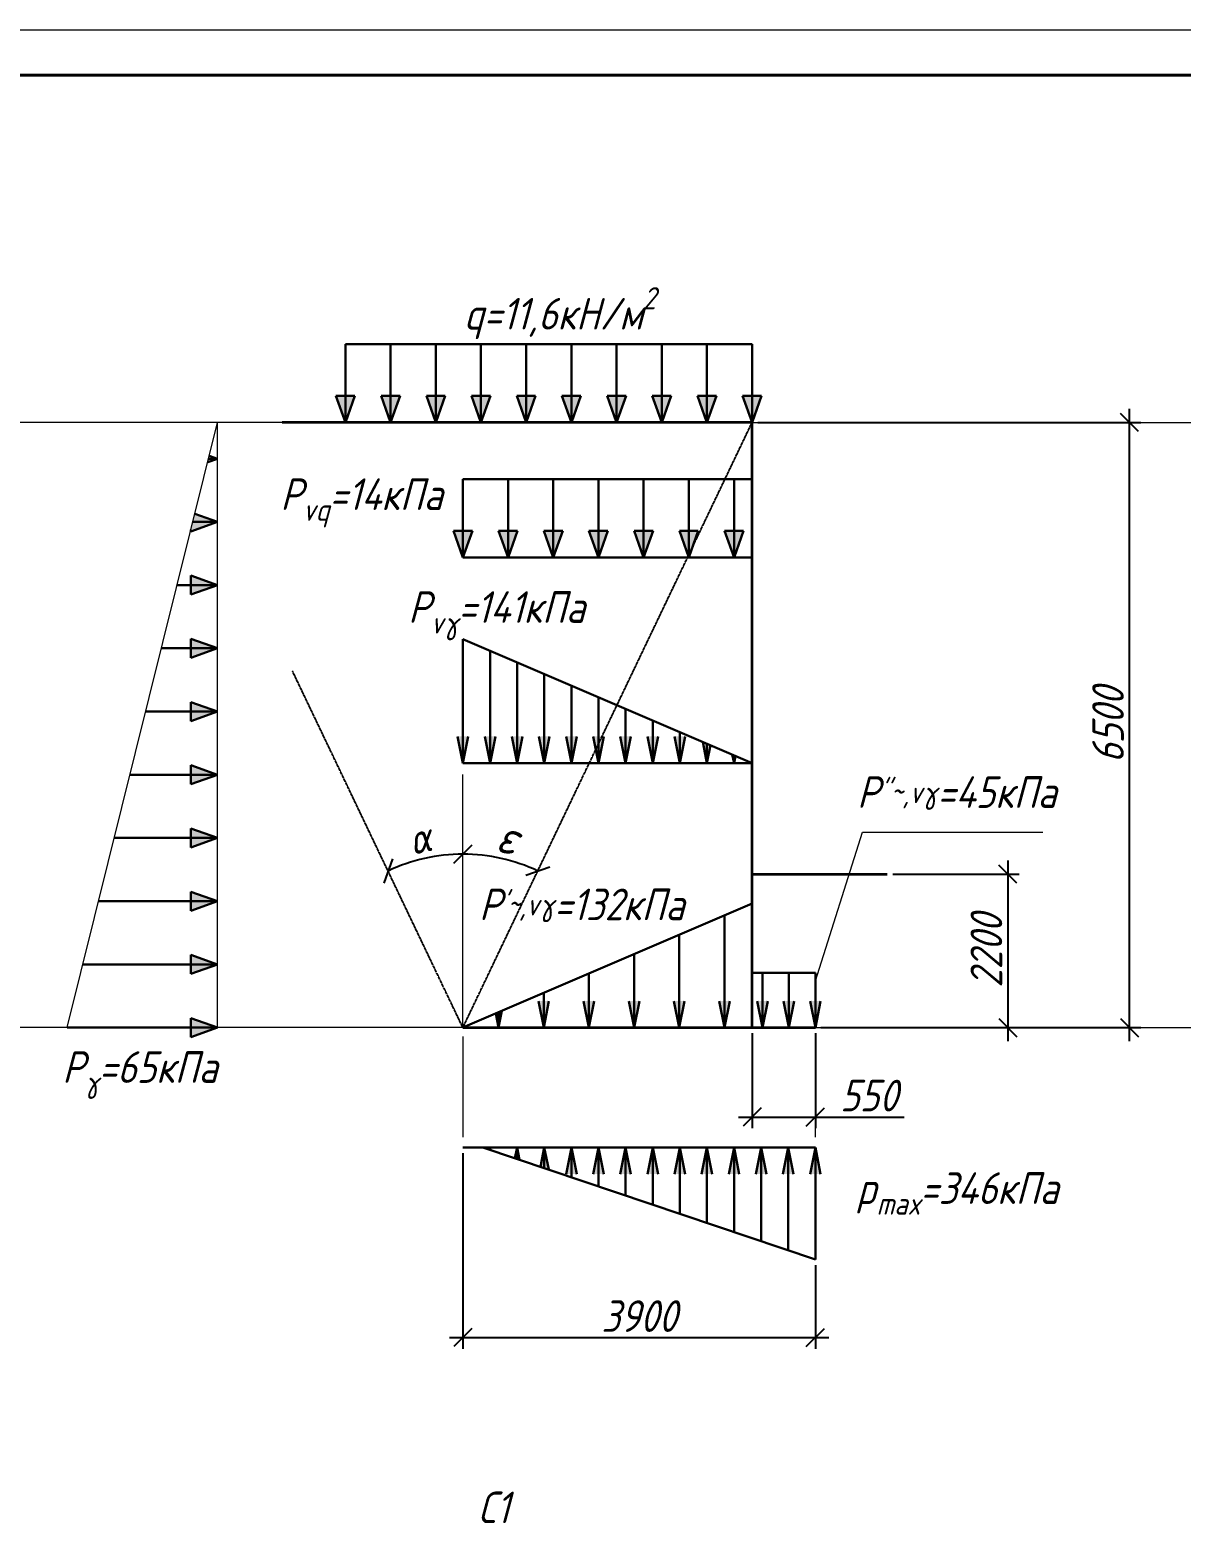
# Model space of a CAD drawing. Header units: millimetres. Extents: x -1004 to 900128, y -352756 to 107728.
# Drawn here: x 329873 to 342613, y -57173 to -40638 of the extents above; entities that cross this region are included whole.
import ezdxf

# ---------------------------------------------------------------- set-up
doc = ezdxf.new("R2010")
doc.units = ezdxf.units.MM
doc.linetypes.add('ACAD_ISO02W100', pattern=[15, 12, -3])
doc.linetypes.add('ACAD_ISO04W100', pattern=[30, 24, -3, 0, -3])
for name, color, linetype, lineweight in [('axles', 152, 'ACAD_ISO04W100', 20), ('basic', 95, 'Continuous', 30), ('frame', 173, 'Continuous', 40), ('hatch', 117, 'ACAD_ISO02W100', 25), ('size', 45, 'Continuous', 20), ('text', 13, 'Continuous', 20), ('thick', 42, 'Continuous', 35), ('thin', 153, 'Continuous', 18)]:
    doc.layers.add(name, color=color, linetype=linetype, lineweight=lineweight)
doc.styles.add('Structures', font='isocpeur.ttf', dxfattribs={"width": 0.85, "oblique": 15})
doc.styles.add('structures 5', font='isocpeur.ttf', dxfattribs={"width": 0.85, "oblique": 15, "height": 5})
doc.dimstyles.new('structures 3.5', dxfattribs={"dimtxt": 3.5, "dimasz": 2, "dimexe": 1.25, "dimexo": 0.625, "dimtad": 1, "dimtxsty": 'Structures', "dimblk": 'OBLIQUE', "dimcen": 2.5, "dimdle": 1.5, "dimadec": 0, "dimazin": 0, "dimtfac": 1, "dimtmove": 0, "dimatfit": 3, "dimfxl": 1, "dimarcsym": 0})

# ---------------------------------------------------------------- blocks, each defined once
blk = doc.blocks.new('_Oblique')
at = {"color": 0, "linetype": 'ByBlock', "lineweight": -2}
blk.add_line((-0.5, -0.5), (0.5, 0.5), dxfattribs=at)
blk = doc.blocks.new('*D533')
at = {"layer": 'Defpoints', "color": 0, "transparency": 16777216}
for p in [(339360.5412926886, -49986.05075270298), (338565.2187548025, -51686.05075270298), (340695.3095010556, -51686.05075270298)]:
    blk.add_point(p, dxfattribs=at)
at = {"layer": 'size', "color": 0, "lineweight": -2, "transparency": 16777216}
for p, q in [((340695.3095010556, -49836.05075270298), (340695.3095010556, -51836.05075270298)), ((339423.0412926886, -49986.05075270298), (340820.3095010556, -49986.05075270298)), ((338627.7187548025, -51686.05075270298), (340820.3095010556, -51686.05075270298))]:
    blk.add_line(p, q, dxfattribs=at)
at = {"layer": 'size', "color": 0, "lineweight": -2, "transparency": 16777216, "xscale": 200, "yscale": 200, "zscale": 200}
for p, rotation in [((340695.3095010556, -49986.05075270298), 90), ((340695.3095010556, -51686.05075270298), 270)]:
    blk.add_blockref('_Oblique', p, dxfattribs=dict(at, rotation=rotation))
at = {"layer": 'size', "color": 0, "transparency": 16777216, "insert": (340457.8095010556, -50836.05075270306), "char_height": 350, "attachment_point": 5, "rotation": 90, "style": 'Structures'}
blk.add_mtext('2200', dxfattribs=at)
blk = doc.blocks.new('*D534')
at = {"layer": 'Defpoints', "color": 0, "transparency": 16777216}
for p in [(337865.2187548024, -51686.05075270295), (338565.2187548024, -51686.05075270295), (338565.2187548024, -52675.76869391793)]:
    blk.add_point(p, dxfattribs=at)
at = {"layer": 'size', "color": 0, "lineweight": -2, "transparency": 16777216}
for p, q in [((337865.2187548024, -51748.55075270295), (337865.2187548024, -52800.76869391793)), ((338565.2187548024, -51748.55075270295), (338565.2187548024, -52800.76869391793)), ((337715.2187548024, -52675.76869391793), (338565.2187548024, -52675.76869391793)), ((338565.2187548024, -52675.76869391793), (339549.2509721533, -52675.76869391793))]:
    blk.add_line(p, q, dxfattribs=at)
at = {"layer": 'size', "color": 0, "lineweight": -2, "transparency": 16777216, "xscale": 200, "yscale": 200, "zscale": 200, "rotation": 180}
blk.add_blockref('_Oblique', (337865.2187548024, -52675.76869391793), dxfattribs=at)
at = {"layer": 'size', "color": 0, "lineweight": -2, "transparency": 16777216, "xscale": 200, "yscale": 200, "zscale": 200}
blk.add_blockref('_Oblique', (338565.2187548024, -52675.76869391793), dxfattribs=at)
at = {"layer": 'size', "color": 0, "transparency": 16777216, "insert": (339157.2348634778, -52438.26869391793), "char_height": 350, "attachment_point": 5, "style": 'Structures'}
blk.add_mtext('550', dxfattribs=at)
blk = doc.blocks.new('*D535')
at = {"layer": 'Defpoints', "color": 0, "transparency": 16777216}
for p in [(337865.2187548025, -44986.05075270297), (342041.511792828, -44986.05075270297), (338565.2187548025, -51686.05075270298)]:
    blk.add_point(p, dxfattribs=at)
at = {"layer": 'size', "color": 0, "lineweight": -2, "transparency": 16777216}
for p, q in [((342041.511792828, -51836.05075270298), (342041.511792828, -44836.05075270297)), ((337927.7187548025, -44986.05075270297), (342166.511792828, -44986.05075270297)), ((338627.7187548025, -51686.05075270298), (342166.511792828, -51686.05075270298))]:
    blk.add_line(p, q, dxfattribs=at)
at = {"layer": 'size', "color": 0, "lineweight": -2, "transparency": 16777216, "xscale": 200, "yscale": 200, "zscale": 200}
for p, rotation in [((342041.511792828, -44986.05075270297), 90), ((342041.511792828, -51686.05075270298), 270)]:
    blk.add_blockref('_Oblique', p, dxfattribs=dict(at, rotation=rotation))
at = {"layer": 'size', "color": 0, "transparency": 16777216, "insert": (341804.0117928279, -48336.05075270306), "char_height": 350, "attachment_point": 5, "rotation": 90, "style": 'Structures'}
blk.add_mtext('6500', dxfattribs=at)
blk = doc.blocks.new('*D536')
at = {"layer": 'Defpoints', "color": 0, "transparency": 16777216}
for p in [(337865.2187548023, -44986.05075270296), (334665.2187548024, -48884.90644660578), (334949.6020594567, -49785.44399984234), (334665.2187548024, -51686.05075270295), (334665.2187548024, -51686.05075270295)]:
    blk.add_point(p, dxfattribs=at)
at = {"layer": 'size', "color": 0, "lineweight": -2, "transparency": 16777216}
blk.add_arc((334665.2187548024, -51686.05075270295), 1921.764786071777, 64.47030200946709, 89.99999999999984, dxfattribs=at)
at = {"layer": 'size', "color": 0, "lineweight": -2, "transparency": 16777216, "xscale": 200, "yscale": 200, "zscale": 200}
for p, rotation in [((334665.2187548024, -49764.28596663118), 179.9999999999999), ((335493.4587782522, -49951.92320360478), 334.4703020094671)]:
    blk.add_blockref('_Oblique', p, dxfattribs=dict(at, rotation=rotation))
at = {"layer": 'size', "color": 0, "transparency": 16777216, "insert": (335168.1002391267, -49571.16935583713), "char_height": 350, "attachment_point": 5, "rotation": 346.6244684460199, "style": 'Structures'}
blk.add_mtext('{\\H1.08333x;ε}', dxfattribs=at)
blk = doc.blocks.new('*D537')
at = {"layer": 'Defpoints', "color": 0, "transparency": 16777216}
for p in [(331465.2187548023, -44986.05075270295), (334665.2187548024, -45236.05075270294), (334380.835450148, -49785.44399984232), (334665.2187548023, -51686.05075270295), (334665.2187548023, -51686.05075270295)]:
    blk.add_point(p, dxfattribs=at)
at = {"layer": 'size', "color": 0, "lineweight": -2, "transparency": 16777216}
blk.add_arc((334665.2187548023, -51686.05075270295), 1921.764786071793, 89.99999999999952, 115.5296979905329, dxfattribs=at)
at = {"layer": 'size', "color": 0, "lineweight": -2, "transparency": 16777216, "xscale": 200, "yscale": 200, "zscale": 200}
for p, rotation in [((334665.2187548023, -49764.28596663117), 359.9999999999995), ((333836.9787313524, -49951.92320360476), 205.5296979905329)]:
    blk.add_blockref('_Oblique', p, dxfattribs=dict(at, rotation=rotation))
at = {"layer": 'size', "color": 0, "transparency": 16777216, "insert": (334189.7399902265, -49587.26402212628), "char_height": 350, "width": 756.4295596564855, "attachment_point": 5, "rotation": 12.764848995266489, "style": 'Structures'}
blk.add_mtext('{\\H0.95833x;α}', dxfattribs=at)
blk = doc.blocks.new('*D538')
at = {"layer": 'Defpoints', "color": 0, "transparency": 16777216}
for p in [(334665.2187548024, -53012.50404179997), (338565.2187548024, -54254.81322513861), (338565.2187548024, -55117.77189198184)]:
    blk.add_point(p, dxfattribs=at)
at = {"layer": 'size', "color": 0, "lineweight": -2, "transparency": 16777216}
for p, q in [((334665.2187548024, -53075.00404179997), (334665.2187548024, -55242.77189198184)), ((338565.2187548024, -54317.31322513861), (338565.2187548024, -55242.77189198184)), ((334515.2187548024, -55117.77189198184), (338715.2187548024, -55117.77189198184))]:
    blk.add_line(p, q, dxfattribs=at)
at = {"layer": 'size', "color": 0, "lineweight": -2, "transparency": 16777216, "xscale": 200, "yscale": 200, "zscale": 200, "rotation": 180}
blk.add_blockref('_Oblique', (334665.2187548024, -55117.77189198184), dxfattribs=at)
at = {"layer": 'size', "color": 0, "lineweight": -2, "transparency": 16777216, "xscale": 200, "yscale": 200, "zscale": 200}
blk.add_blockref('_Oblique', (338565.2187548024, -55117.77189198184), dxfattribs=at)
at = {"layer": 'size', "color": 0, "transparency": 16777216, "insert": (336615.2187548024, -54880.27189198184), "char_height": 350, "attachment_point": 5, "style": 'Structures'}
blk.add_mtext('3900', dxfattribs=at)

msp = doc.modelspace()

# ---------------------------------------------------------------- hatches: boundary and pattern name
at = {"layer": 'basic'}
h = msp.add_hatch(color=256, dxfattribs=at)
h.dxf.hatch_style = 1
h.paths.add_polyline_path([(333260.2935824638, -44691.39438984128), (333365.2187548024, -44986.05075270295), (333365.2187548024, -44691.39438984128)])
h.paths.add_polyline_path([(333365.2187548024, -44691.39438984128), (333365.2187548024, -44986.05075270295), (333470.143927141, -44691.39438984128)])
h = msp.add_hatch(color=256, dxfattribs=at)
h.dxf.hatch_style = 1
h.paths.add_polyline_path([(333760.2935824638, -44691.39438984128), (333865.2187548024, -44986.05075270295), (333865.2187548024, -44691.39438984128)])
h.paths.add_polyline_path([(333865.2187548024, -44691.39438984128), (333865.2187548024, -44986.05075270295), (333970.143927141, -44691.39438984128)])
h = msp.add_hatch(color=256, dxfattribs=at)
h.dxf.hatch_style = 1
h.paths.add_polyline_path([(334260.2935824638, -44691.39438984128), (334365.2187548024, -44986.05075270295), (334365.2187548024, -44691.39438984128)])
h.paths.add_polyline_path([(334365.2187548024, -44691.39438984128), (334365.2187548024, -44986.05075270295), (334470.143927141, -44691.39438984128)])
h = msp.add_hatch(color=256, dxfattribs=at)
h.dxf.hatch_style = 1
h.paths.add_polyline_path([(334760.2935824638, -44691.39438984128), (334865.2187548024, -44986.05075270295), (334865.2187548024, -44691.39438984128)])
h.paths.add_polyline_path([(334865.2187548024, -44691.39438984128), (334865.2187548024, -44986.05075270295), (334970.143927141, -44691.39438984128)])
h = msp.add_hatch(color=256, dxfattribs=at)
h.dxf.hatch_style = 1
h.paths.add_polyline_path([(335260.2935824638, -44691.39438984128), (335365.2187548024, -44986.05075270295), (335365.2187548024, -44691.39438984128)])
h.paths.add_polyline_path([(335365.2187548024, -44691.39438984128), (335365.2187548024, -44986.05075270295), (335470.143927141, -44691.39438984128)])
h = msp.add_hatch(color=256, dxfattribs=at)
h.dxf.hatch_style = 1
h.paths.add_polyline_path([(335760.2935824638, -44691.39438984128), (335865.2187548024, -44986.05075270295), (335865.2187548024, -44691.39438984128)])
h.paths.add_polyline_path([(335865.2187548024, -44691.39438984128), (335865.2187548024, -44986.05075270295), (335970.143927141, -44691.39438984128)])
h = msp.add_hatch(color=256, dxfattribs=at)
h.dxf.hatch_style = 1
h.paths.add_polyline_path([(336260.2935824638, -44691.39438984128), (336365.2187548024, -44986.05075270295), (336365.2187548024, -44691.39438984128)])
h.paths.add_polyline_path([(336365.2187548024, -44691.39438984128), (336365.2187548024, -44986.05075270295), (336470.143927141, -44691.39438984128)])
h = msp.add_hatch(color=256, dxfattribs=at)
h.dxf.hatch_style = 1
h.paths.add_polyline_path([(336760.2935824638, -44691.39438984128), (336865.2187548024, -44986.05075270295), (336865.2187548024, -44691.39438984128)])
h.paths.add_polyline_path([(336865.2187548024, -44691.39438984128), (336865.2187548024, -44986.05075270295), (336970.143927141, -44691.39438984128)])
h = msp.add_hatch(color=256, dxfattribs=at)
h.dxf.hatch_style = 1
h.paths.add_polyline_path([(337260.2935824638, -44691.39438984128), (337365.2187548024, -44986.05075270295), (337365.2187548024, -44691.39438984128)])
h.paths.add_polyline_path([(337365.2187548024, -44691.39438984128), (337365.2187548024, -44986.05075270295), (337470.143927141, -44691.39438984128)])
h = msp.add_hatch(color=256, dxfattribs=at)
h.dxf.hatch_style = 1
h.paths.add_polyline_path([(337760.2935824638, -44691.39438984128), (337865.2187548024, -44986.05075270295), (337865.2187548024, -44691.39438984128)])
h.paths.add_polyline_path([(337865.2187548024, -44691.39438984128), (337865.2187548024, -44986.05075270295), (337970.143927141, -44691.39438984128)])
h = msp.add_hatch(color=256, dxfattribs=at)
h.dxf.hatch_style = 1
h.paths.add_polyline_path([(331858.8910354837, -45353.56481019605), (331850.8269871957, -45386.05075270295), (331950.1197602012, -45386.05075270295)])
h.paths.add_polyline_path([(331950.1197602012, -45386.05075270295), (331850.8269871957, -45386.05075270295), (331841.1990808472, -45424.83668266376)])
h.paths.add_polyline_path([(331950.1197602012, -46086.05075270295), (331677.064634436, -46086.05075270295), (331665.0618909089, -46134.40369185006), (331690.0966765272, -46178.643244518)])
h.paths.add_polyline_path([(331699.2407672281, -45996.714410809), (331677.064634436, -46086.05075270295), (331950.1197602012, -46086.05075270295)])
h.paths.add_polyline_path([(331665.0618909089, -46134.40369185006), (331655.4633973396, -46173.07113270722), (331655.4633973396, -46190.97592504157), (331690.0966765272, -46178.643244518)])
h = msp.add_hatch(color=256, dxfattribs=at)
h.dxf.hatch_style = 1
h.paths.add_polyline_path([(334560.2935824638, -46184.84778438645), (334665.2187548024, -46479.50414724812), (334665.2187548024, -46184.84778438645)])
h.paths.add_polyline_path([(334665.2187548024, -46184.84778438645), (334665.2187548024, -46479.50414724812), (334770.143927141, -46184.84778438645)])
h = msp.add_hatch(color=256, dxfattribs=at)
h.dxf.hatch_style = 1
h.paths.add_polyline_path([(335060.2935824638, -46184.84778438645), (335165.2187548024, -46479.50414724812), (335165.2187548024, -46184.84778438645)])
h.paths.add_polyline_path([(335165.2187548024, -46184.84778438645), (335165.2187548024, -46479.50414724812), (335270.143927141, -46184.84778438645)])
h = msp.add_hatch(color=256, dxfattribs=at)
h.dxf.hatch_style = 1
h.paths.add_polyline_path([(335560.2935824638, -46184.84778438645), (335665.2187548024, -46479.50414724812), (335665.2187548024, -46184.84778438645)])
h.paths.add_polyline_path([(335665.2187548024, -46184.84778438645), (335665.2187548024, -46479.50414724812), (335770.143927141, -46184.84778438645)])
h = msp.add_hatch(color=256, dxfattribs=at)
h.dxf.hatch_style = 1
h.paths.add_polyline_path([(336060.2935824638, -46184.84778438645), (336165.2187548024, -46479.50414724812), (336165.2187548024, -46184.84778438645)])
h.paths.add_polyline_path([(336165.2187548024, -46184.84778438645), (336165.2187548024, -46479.50414724812), (336270.143927141, -46184.84778438645)])
h = msp.add_hatch(color=256, dxfattribs=at)
h.dxf.hatch_style = 1
h.paths.add_polyline_path([(336560.2935824638, -46184.84778438645), (336665.2187548024, -46479.50414724812), (336665.2187548024, -46184.84778438645)])
h.paths.add_polyline_path([(336665.2187548024, -46184.84778438645), (336665.2187548024, -46479.50414724812), (336770.143927141, -46184.84778438645)])
h = msp.add_hatch(color=256, dxfattribs=at)
h.dxf.hatch_style = 1
h.paths.add_polyline_path([(337060.2935824638, -46184.84778438645), (337165.2187548024, -46479.50414724812), (337165.2187548024, -46184.84778438645)])
h.paths.add_polyline_path([(337165.2187548024, -46184.84778438645), (337165.2187548024, -46479.50414724812), (337270.143927141, -46184.84778438645)])
h = msp.add_hatch(color=256, dxfattribs=at)
h.dxf.hatch_style = 1
h.paths.add_polyline_path([(337560.2935824638, -46184.84778438645), (337665.2187548024, -46479.50414724812), (337665.2187548024, -46184.84778438645)])
h.paths.add_polyline_path([(337665.2187548024, -46184.84778438645), (337665.2187548024, -46479.50414724812), (337770.143927141, -46184.84778438645)])
h = msp.add_hatch(color=256, dxfattribs=at)
h.dxf.hatch_style = 1
h.paths.add_polyline_path([(331655.4633973396, -46681.12558036434), (331950.1197602012, -46786.05075270295), (331655.4633973396, -46786.05075270295)])
h.paths.add_polyline_path([(331655.4633973396, -46786.05075270295), (331950.1197602012, -46786.05075270295), (331655.4633973396, -46890.97592504157)])
h = msp.add_hatch(color=256, dxfattribs=at)
h.dxf.hatch_style = 1
h.paths.add_polyline_path([(331655.4633973396, -47381.12558036434), (331950.1197602012, -47486.05075270295), (331655.4633973396, -47486.05075270295)])
h.paths.add_polyline_path([(331655.4633973396, -47486.05075270295), (331950.1197602012, -47486.05075270295), (331655.4633973396, -47590.97592504157)])
h = msp.add_hatch(color=256, dxfattribs=at)
h.dxf.hatch_style = 1
h.paths.add_polyline_path([(331655.4633973396, -48081.12558036434), (331950.1197602012, -48186.05075270295), (331655.4633973396, -48186.05075270295)])
h.paths.add_polyline_path([(331655.4633973396, -48186.05075270295), (331950.1197602012, -48186.05075270295), (331655.4633973396, -48290.97592504157)])
h = msp.add_hatch(color=256, dxfattribs=at)
h.dxf.hatch_style = 1
h.paths.add_polyline_path([(334606.4868821666, -48462.21413300146), (334665.2187548024, -48462.21413300146), (334665.2187548024, -48756.87049586314)])
h.paths.add_polyline_path([(334665.2187548024, -48462.21413300146), (334723.9506274381, -48462.21413300146), (334665.2187548024, -48756.87049586314)])
h = msp.add_hatch(color=256, dxfattribs=at)
h.dxf.hatch_style = 1
h.paths.add_polyline_path([(334906.4868821666, -48462.21413300146), (334965.2187548024, -48462.21413300146), (334965.2187548024, -48756.87049586314)])
h.paths.add_polyline_path([(334965.2187548024, -48462.21413300146), (335023.9506274381, -48462.21413300146), (334965.2187548024, -48756.87049586314)])
h = msp.add_hatch(color=256, dxfattribs=at)
h.dxf.hatch_style = 1
h.paths.add_polyline_path([(335206.4868821666, -48462.21413300146), (335265.2187548024, -48462.21413300146), (335265.2187548024, -48756.87049586314)])
h.paths.add_polyline_path([(335265.2187548024, -48462.21413300146), (335323.9506274381, -48462.21413300146), (335265.2187548024, -48756.87049586314)])
h = msp.add_hatch(color=256, dxfattribs=at)
h.dxf.hatch_style = 1
h.paths.add_polyline_path([(335506.4868821666, -48462.21413300146), (335565.2187548024, -48462.21413300146), (335565.2187548024, -48756.87049586314)])
h.paths.add_polyline_path([(335565.2187548024, -48462.21413300146), (335623.9506274381, -48462.21413300146), (335565.2187548024, -48756.87049586314)])
h = msp.add_hatch(color=256, dxfattribs=at)
h.dxf.hatch_style = 1
h.paths.add_polyline_path([(335806.4868821666, -48462.21413300146), (335865.2187548024, -48462.21413300146), (335865.2187548024, -48756.87049586314)])
h.paths.add_polyline_path([(335865.2187548024, -48462.21413300146), (335923.9506274381, -48462.21413300146), (335865.2187548024, -48756.87049586314)])
h = msp.add_hatch(color=256, dxfattribs=at)
h.dxf.hatch_style = 1
h.paths.add_polyline_path([(336106.4868821666, -48462.21413300146), (336165.2187548024, -48462.21413300146), (336165.2187548024, -48756.87049586314)])
h.paths.add_polyline_path([(336165.2187548024, -48462.21413300146), (336223.9506274381, -48462.21413300146), (336165.2187548024, -48756.87049586314)])
h = msp.add_hatch(color=256, dxfattribs=at)
h.dxf.hatch_style = 1
h.paths.add_polyline_path([(336406.4868821666, -48462.21413300146), (336465.2187548024, -48462.21413300146), (336465.2187548024, -48756.87049586314)])
h.paths.add_polyline_path([(336465.2187548024, -48462.21413300146), (336523.9506274381, -48462.21413300146), (336465.2187548024, -48756.87049586314)])
h = msp.add_hatch(color=256, dxfattribs=at)
h.dxf.hatch_style = 1
h.paths.add_polyline_path([(336706.4868821666, -48462.21413300146), (336765.2187548024, -48462.21413300146), (336765.2187548024, -48756.87049586314)])
h.paths.add_polyline_path([(336765.2187548024, -48462.21413300146), (336823.9506274381, -48462.21413300146), (336765.2187548024, -48756.87049586314)])
h = msp.add_hatch(color=256, dxfattribs=at)
h.dxf.hatch_style = 1
h.paths.add_polyline_path([(337006.4868821666, -48462.21413300146), (337065.2187548024, -48462.21413300146), (337065.2187548024, -48756.87049586314)])
h.paths.add_polyline_path([(337065.2187548024, -48462.21413300146), (337123.9506274381, -48462.21413300146), (337065.2187548024, -48756.87049586314)])
h = msp.add_hatch(color=256, dxfattribs=at)
h.dxf.hatch_style = 1
h.paths.add_polyline_path([(337404.632878474, -48559.1308052105), (337365.2187548024, -48542.2094512943), (337365.2187548024, -48756.87049586314)])
h.paths.add_polyline_path([(337365.2187548024, -48542.2094512943), (337318.4277207136, -48522.12102678639), (337365.2187548024, -48756.87049586314)])
h.paths.add_polyline_path([(337680.984404271, -48677.77461960207), (337665.2187548024, -48671.0060780356), (337665.2187548024, -48756.87049586314)])
h.paths.add_polyline_path([(337665.2187548024, -48671.0060780356), (337646.5023411668, -48662.97070823243), (337665.2187548024, -48756.87049586314)])
h = msp.add_hatch(color=256, dxfattribs=at)
h.dxf.hatch_style = 1
h.paths.add_polyline_path([(331655.4633973396, -48781.12558036434), (331950.1197602012, -48886.05075270295), (331655.4633973396, -48886.05075270295)])
h.paths.add_polyline_path([(331655.4633973396, -48886.05075270295), (331950.1197602012, -48886.05075270295), (331655.4633973396, -48990.97592504157)])
h = msp.add_hatch(color=256, dxfattribs=at)
h.dxf.hatch_style = 1
h.paths.add_polyline_path([(331655.4633973396, -49481.12558036434), (331950.1197602012, -49586.05075270295), (331655.4633973396, -49586.05075270295)])
h.paths.add_polyline_path([(331655.4633973396, -49586.05075270295), (331950.1197602012, -49586.05075270295), (331655.4633973396, -49690.97592504157)])
h = msp.add_hatch(color=256, dxfattribs=at)
h.dxf.hatch_style = 1
h.paths.add_polyline_path([(331655.4633973396, -50181.12558036434), (331950.1197602012, -50286.05075270295), (331655.4633973396, -50286.05075270295)])
h.paths.add_polyline_path([(331655.4633973396, -50286.05075270295), (331950.1197602012, -50286.05075270295), (331655.4633973396, -50390.97592504157)])
h = msp.add_hatch(color=256, dxfattribs=at)
h.dxf.hatch_style = 1
h.paths.add_polyline_path([(331655.4633973396, -50881.12558036434), (331950.1197602012, -50986.05075270295), (331655.4633973396, -50986.05075270295)])
h.paths.add_polyline_path([(331655.4633973396, -50986.05075270295), (331950.1197602012, -50986.05075270295), (331655.4633973396, -51090.97592504157)])
h = msp.add_hatch(color=256, dxfattribs=at)
h.dxf.hatch_style = 1
h.paths.add_polyline_path([(335617.6037022984, -51391.39438984128), (335558.8718296626, -51391.39438984128), (335558.8718296626, -51686.05075270295)])
h.paths.add_polyline_path([(335558.8718296626, -51391.39438984128), (335500.1399570268, -51391.39438984128), (335558.8718296626, -51686.05075270295)])
h = msp.add_hatch(color=256, dxfattribs=at)
h.dxf.hatch_style = 1
h.paths.add_polyline_path([(336117.6037022984, -51391.39438984128), (336058.8718296626, -51391.39438984128), (336058.8718296626, -51686.05075270295)])
h.paths.add_polyline_path([(336058.8718296626, -51391.39438984128), (336000.1399570268, -51391.39438984128), (336058.8718296626, -51686.05075270295)])
h = msp.add_hatch(color=256, dxfattribs=at)
h.dxf.hatch_style = 1
h.paths.add_polyline_path([(336617.6037022984, -51391.39438984128), (336558.8718296626, -51391.39438984128), (336558.8718296626, -51686.05075270295)])
h.paths.add_polyline_path([(336558.8718296626, -51391.39438984128), (336500.1399570268, -51391.39438984128), (336558.8718296626, -51686.05075270295)])
h = msp.add_hatch(color=256, dxfattribs=at)
h.dxf.hatch_style = 1
h.paths.add_polyline_path([(337117.6037022984, -51391.39438984128), (337058.8718296626, -51391.39438984128), (337058.8718296626, -51686.05075270295)])
h.paths.add_polyline_path([(337058.8718296626, -51391.39438984128), (337000.1399570268, -51391.39438984128), (337058.8718296626, -51686.05075270295)])
h = msp.add_hatch(color=256, dxfattribs=at)
h.dxf.hatch_style = 1
h.paths.add_polyline_path([(337617.6037022984, -51391.39438984128), (337558.8718296626, -51391.39438984128), (337558.8718296626, -51686.05075270295)])
h.paths.add_polyline_path([(337558.8718296626, -51391.39438984128), (337500.1399570268, -51391.39438984128), (337558.8718296626, -51686.05075270295)])
h = msp.add_hatch(color=256, dxfattribs=at)
h.dxf.hatch_style = 1
h.paths.add_polyline_path([(338038.5297274198, -51391.39438984128), (337979.7978547841, -51391.39438984128), (337979.7978547841, -51686.05075270295)])
h.paths.add_polyline_path([(337979.7978547841, -51391.39438984128), (337921.0659821483, -51391.39438984128), (337979.7978547841, -51686.05075270295)])
h = msp.add_hatch(color=256, dxfattribs=at)
h.dxf.hatch_style = 1
h.paths.add_polyline_path([(338331.2401774289, -51391.39438984128), (338272.5083047932, -51391.39438984128), (338272.5083047932, -51686.05075270295)])
h.paths.add_polyline_path([(338272.5083047932, -51391.39438984128), (338213.7764321574, -51391.39438984128), (338272.5083047932, -51686.05075270295)])
h = msp.add_hatch(color=256, dxfattribs=at)
h.dxf.hatch_style = 1
h.paths.add_polyline_path([(338623.9506274381, -51391.39438984128), (338565.2187548024, -51391.39438984128), (338565.2187548024, -51686.05075270295)])
h.paths.add_polyline_path([(338565.2187548024, -51391.39438984128), (338506.4868821666, -51391.39438984128), (338565.2187548024, -51686.05075270295)])
h = msp.add_hatch(color=256, dxfattribs=at)
h.dxf.hatch_style = 1
h.paths.add_polyline_path([(331655.4633973396, -51581.12558036434), (331950.1197602012, -51686.05075270295), (331655.4633973396, -51686.05075270295)])
h.paths.add_polyline_path([(331655.4633973396, -51686.05075270295), (331950.1197602012, -51686.05075270295), (331655.4633973396, -51790.97592504157)])
h = msp.add_hatch(color=256, dxfattribs=at)
h.dxf.hatch_style = 1
h.paths.add_polyline_path([(335095.7106985524, -51501.23105205523), (335058.8718296626, -51517.04679220848), (335058.8718296626, -51686.05075270295)])
h.paths.add_polyline_path([(335058.8718296626, -51517.04679220848), (335027.8408477101, -51530.36907820831), (335058.8718296626, -51686.05075270295)])
h = msp.add_hatch(color=256, dxfattribs=at)
h.dxf.hatch_style = 1
h.paths.add_polyline_path([(335565.2187548024, -53012.50404179997), (335565.2187548024, -53242.06117350385), (335614.2758031897, -53258.62204897098)])
h.paths.add_polyline_path([(335565.2187548024, -53012.50404179997), (335522.3474162138, -53227.58849479987), (335565.2187548024, -53242.06117350385)])
h.paths.add_polyline_path([(335265.2187548024, -53012.50404179997), (335265.2187548024, -53140.78596834038), (335292.6329877246, -53150.04057521904)])
h.paths.add_polyline_path([(335265.2187548024, -53012.50404179997), (335241.2612420617, -53132.69829494697), (335265.2187548024, -53140.78596834038)])
h.paths.add_polyline_path([(334965.2187548024, -53012.50404179997), (334960.1750679096, -53037.80809509409), (334965.2187548024, -53039.51076317689)])
h.paths.add_polyline_path([(334965.2187548024, -53012.50404179997), (334965.2187548024, -53039.51076317689), (334970.9901722597, -53041.45910146715)])
h = msp.add_hatch(color=256, dxfattribs=at)
h.dxf.hatch_style = 1
h.paths.add_polyline_path([(335806.4868821666, -53307.16040466164), (335865.2187548024, -53307.16040466164), (335865.2187548024, -53012.50404179997)])
h.paths.add_polyline_path([(335865.2187548024, -53307.16040466164), (335923.9506274381, -53307.16040466164), (335865.2187548024, -53012.50404179997)])
h = msp.add_hatch(color=256, dxfattribs=at)
h.dxf.hatch_style = 1
h.paths.add_polyline_path([(336106.4868821666, -53307.16040466164), (336165.2187548024, -53307.16040466164), (336165.2187548024, -53012.50404179997)])
h.paths.add_polyline_path([(336165.2187548024, -53307.16040466164), (336223.9506274381, -53307.16040466164), (336165.2187548024, -53012.50404179997)])
h = msp.add_hatch(color=256, dxfattribs=at)
h.dxf.hatch_style = 1
h.paths.add_polyline_path([(336406.4868821666, -53307.16040466164), (336465.2187548024, -53307.16040466164), (336465.2187548024, -53012.50404179997)])
h.paths.add_polyline_path([(336465.2187548024, -53307.16040466164), (336523.9506274381, -53307.16040466164), (336465.2187548024, -53012.50404179997)])
h = msp.add_hatch(color=256, dxfattribs=at)
h.dxf.hatch_style = 1
h.paths.add_polyline_path([(336706.4868821666, -53307.16040466164), (336765.2187548024, -53307.16040466164), (336765.2187548024, -53012.50404179997)])
h.paths.add_polyline_path([(336765.2187548024, -53307.16040466164), (336823.9506274381, -53307.16040466164), (336765.2187548024, -53012.50404179997)])
h = msp.add_hatch(color=256, dxfattribs=at)
h.dxf.hatch_style = 1
h.paths.add_polyline_path([(337006.4868821666, -53307.16040466164), (337065.2187548024, -53307.16040466164), (337065.2187548024, -53012.50404179997)])
h.paths.add_polyline_path([(337065.2187548024, -53307.16040466164), (337123.9506274381, -53307.16040466164), (337065.2187548024, -53012.50404179997)])
h = msp.add_hatch(color=256, dxfattribs=at)
h.dxf.hatch_style = 1
h.paths.add_polyline_path([(337306.4868821666, -53307.16040466164), (337365.2187548024, -53307.16040466164), (337365.2187548024, -53012.50404179997)])
h.paths.add_polyline_path([(337365.2187548024, -53307.16040466164), (337423.9506274381, -53307.16040466164), (337365.2187548024, -53012.50404179997)])
h = msp.add_hatch(color=256, dxfattribs=at)
h.dxf.hatch_style = 1
h.paths.add_polyline_path([(337606.4868821666, -53307.16040466164), (337665.2187548024, -53307.16040466164), (337665.2187548024, -53012.50404179997)])
h.paths.add_polyline_path([(337665.2187548024, -53307.16040466164), (337723.9506274381, -53307.16040466164), (337665.2187548024, -53012.50404179997)])
h = msp.add_hatch(color=256, dxfattribs=at)
h.dxf.hatch_style = 1
h.paths.add_polyline_path([(337906.4868821666, -53307.16040466164), (337965.2187548024, -53307.16040466164), (337965.2187548024, -53012.50404179997)])
h.paths.add_polyline_path([(337965.2187548024, -53307.16040466164), (338023.9506274381, -53307.16040466164), (337965.2187548024, -53012.50404179997)])
h = msp.add_hatch(color=256, dxfattribs=at)
h.dxf.hatch_style = 1
h.paths.add_polyline_path([(338206.4868821666, -53307.16040466164), (338265.2187548024, -53307.16040466164), (338265.2187548024, -53012.50404179997)])
h.paths.add_polyline_path([(338265.2187548024, -53307.16040466164), (338323.9506274381, -53307.16040466164), (338265.2187548024, -53012.50404179997)])
h = msp.add_hatch(color=256, dxfattribs=at)
h.dxf.hatch_style = 1
h.paths.add_polyline_path([(338506.4868821666, -53307.16040466164), (338565.2187548024, -53307.16040466164), (338565.2187548024, -53012.50404179997)])
h.paths.add_polyline_path([(338565.2187548024, -53307.16040466164), (338623.9506274381, -53307.16040466164), (338565.2187548024, -53012.50404179997)])

# ---------------------------------------------------------------- linework, layer by layer
at = {"layer": 'axles', "ltscale": 0.2}
for p, q in [((332663.5026660035, -44986.05075270295), (323634.9843856855, -44986.05075270295)), ((334665.2187548024, -51686.05075270295), (324184.9843856855, -51686.05075270295))]:
    msp.add_line(p, q, dxfattribs=at)
at = {"layer": 'axles', "ltscale": 0.4}
for p, q in [((337865.2187548024, -44986.05075270295), (354222.0216964739, -44986.05075270295)), ((338565.2187548024, -51686.05075270295), (351022.0216964739, -51686.05075270295))]:
    msp.add_line(p, q, dxfattribs=at)
at = {"layer": 'basic'}
for p, q in [((333365.2187548024, -44986.05075270295), (333365.2187548024, -44119.51745476693)), ((337865.2187548024, -44119.51745476693), (333365.2187548024, -44119.51745476692)), ((333865.2187548024, -44986.05075270295), (333865.2187548024, -44119.51745476693)), ((334365.2187548024, -44986.05075270295), (334365.2187548024, -44119.51745476693)), ((334865.2187548024, -44986.05075270295), (334865.2187548024, -44119.51745476693)), ((335365.2187548024, -44986.05075270295), (335365.2187548024, -44119.51745476693)), ((335865.2187548024, -44986.05075270295), (335865.2187548024, -44119.51745476693)), ((336365.2187548024, -44986.05075270295), (336365.2187548024, -44119.51745476693)), ((336865.2187548024, -44986.05075270295), (336865.2187548024, -44119.51745476693)), ((337365.2187548024, -44986.05075270295), (337365.2187548024, -44119.51745476693)), ((337865.2187548024, -44986.05075270295), (337865.2187548024, -44119.51745476693)), ((333365.2187548024, -44986.05075270295), (333260.2935824638, -44691.39438984128)), ((333470.143927141, -44691.39438984128), (333260.2935824638, -44691.39438984128)), ((333365.2187548024, -44986.05075270295), (333470.143927141, -44691.39438984128)), ((333865.2187548024, -44986.05075270295), (333760.2935824638, -44691.39438984128)), ((333970.143927141, -44691.39438984128), (333760.2935824638, -44691.39438984128)), ((333865.2187548024, -44986.05075270295), (333970.143927141, -44691.39438984128)), ((334365.2187548024, -44986.05075270295), (334260.2935824638, -44691.39438984128)), ((334470.143927141, -44691.39438984128), (334260.2935824638, -44691.39438984128)), ((334365.2187548024, -44986.05075270295), (334470.143927141, -44691.39438984128)), ((334865.2187548024, -44986.05075270295), (334760.2935824638, -44691.39438984128)), ((334970.143927141, -44691.39438984128), (334760.2935824638, -44691.39438984128)), ((334865.2187548024, -44986.05075270295), (334970.143927141, -44691.39438984128)), ((335365.2187548024, -44986.05075270295), (335260.2935824638, -44691.39438984128)), ((335470.143927141, -44691.39438984128), (335260.2935824638, -44691.39438984128)), ((335365.2187548024, -44986.05075270295), (335470.143927141, -44691.39438984128)), ((335865.2187548024, -44986.05075270295), (335760.2935824638, -44691.39438984128)), ((335970.143927141, -44691.39438984128), (335760.2935824638, -44691.39438984128)), ((335865.2187548024, -44986.05075270295), (335970.143927141, -44691.39438984128)), ((336365.2187548024, -44986.05075270295), (336260.2935824638, -44691.39438984128)), ((336470.143927141, -44691.39438984128), (336260.2935824638, -44691.39438984128)), ((336365.2187548024, -44986.05075270295), (336470.143927141, -44691.39438984128)), ((336865.2187548024, -44986.05075270295), (336760.2935824638, -44691.39438984128)), ((336970.143927141, -44691.39438984128), (336760.2935824638, -44691.39438984128)), ((336865.2187548024, -44986.05075270295), (336970.143927141, -44691.39438984128)), ((337365.2187548024, -44986.05075270295), (337260.2935824638, -44691.39438984128)), ((337470.143927141, -44691.39438984128), (337260.2935824638, -44691.39438984128)), ((337365.2187548024, -44986.05075270295), (337470.143927141, -44691.39438984128)), ((337865.2187548024, -44986.05075270295), (337760.2935824638, -44691.39438984128)), ((337970.143927141, -44691.39438984128), (337760.2935824638, -44691.39438984128)), ((337865.2187548024, -44986.05075270295), (337970.143927141, -44691.39438984128)), ((331950.1197602012, -45386.05075270295), (331841.1990808472, -45424.83668266376)), ((331950.1197602012, -45386.05075270295), (331850.8269871957, -45386.05075270295)), ((331950.1197602012, -45386.05075270295), (331858.8910354837, -45353.56481019605)), ((334665.2187548024, -46479.50414724812), (334665.2187548024, -45612.97084931211)), ((334665.2187548024, -45612.97084931211), (337865.2187548024, -45612.97084931211)), ((335165.2187548024, -46479.50414724812), (335165.2187548024, -45612.97084931211)), ((335665.2187548024, -46479.50414724812), (335665.2187548024, -45612.97084931211)), ((336165.2187548024, -46479.50414724812), (336165.2187548024, -45612.97084931211)), ((336665.2187548024, -46479.50414724812), (336665.2187548024, -45612.97084931211)), ((337165.2187548024, -46479.50414724812), (337165.2187548024, -45612.97084931211)), ((337665.2187548024, -46479.50414724812), (337665.2187548024, -45612.97084931211)), ((331950.1197602012, -46086.05075270295), (331655.4633973396, -46190.97592504157)), ((331950.1197602012, -46086.05075270295), (331677.064634436, -46086.05075270295)), ((331950.1197602012, -46086.05075270295), (331699.2407672281, -45996.714410809)), ((331655.4633973396, -46190.97592504157), (331655.4633973396, -46173.07113270723)), ((334665.2187548024, -46479.50414724812), (334560.2935824638, -46184.84778438645)), ((334770.143927141, -46184.84778438645), (334560.2935824638, -46184.84778438645)), ((334665.2187548024, -46479.50414724812), (334770.143927141, -46184.84778438645)), ((335165.2187548024, -46479.50414724812), (335060.2935824638, -46184.84778438645)), ((335270.143927141, -46184.84778438645), (335060.2935824638, -46184.84778438645)), ((335165.2187548024, -46479.50414724812), (335270.143927141, -46184.84778438645)), ((335665.2187548024, -46479.50414724812), (335560.2935824638, -46184.84778438645)), ((335770.143927141, -46184.84778438645), (335560.2935824638, -46184.84778438645)), ((335665.2187548024, -46479.50414724812), (335770.143927141, -46184.84778438645)), ((336165.2187548024, -46479.50414724812), (336060.2935824638, -46184.84778438645)), ((336270.143927141, -46184.84778438645), (336060.2935824638, -46184.84778438645)), ((336165.2187548024, -46479.50414724812), (336270.143927141, -46184.84778438645)), ((336665.2187548024, -46479.50414724812), (336560.2935824638, -46184.84778438645)), ((336770.143927141, -46184.84778438645), (336560.2935824638, -46184.84778438645)), ((336665.2187548024, -46479.50414724812), (336770.143927141, -46184.84778438645)), ((337165.2187548024, -46479.50414724812), (337060.2935824638, -46184.84778438645)), ((337270.143927141, -46184.84778438645), (337060.2935824638, -46184.84778438645)), ((337165.2187548024, -46479.50414724812), (337270.143927141, -46184.84778438645)), ((337665.2187548024, -46479.50414724812), (337560.2935824638, -46184.84778438645)), ((337770.143927141, -46184.84778438645), (337560.2935824638, -46184.84778438645)), ((337665.2187548024, -46479.50414724812), (337770.143927141, -46184.84778438645)), ((337865.2187548024, -46479.50414724812), (334665.2187548024, -46479.50414724812)), ((331950.1197602012, -46786.05075270295), (331503.3022816764, -46786.05075270295)), ((331950.1197602012, -46786.05075270295), (331655.4633973396, -46681.12558036434)), ((331655.4633973396, -46890.97592504157), (331655.4633973396, -46681.12558036434)), ((331950.1197602012, -46786.05075270295), (331655.4633973396, -46890.97592504157)), ((331950.1197602012, -47486.05075270295), (331655.4633973396, -47381.12558036434)), ((331655.4633973396, -47590.97592504157), (331655.4633973396, -47381.12558036434)), ((337865.2187548024, -48756.87049586314), (334665.2187548024, -47383.03981062258)), ((334665.2187548024, -48756.87049586314), (334665.2187548024, -47383.03981062258)), ((331950.1197602012, -47486.05075270295), (331329.5399289168, -47486.05075270295)), ((331950.1197602012, -47486.05075270295), (331655.4633973396, -47590.97592504157)), ((334965.2187548024, -48756.87049586314), (334965.2187548024, -47511.83643736388)), ((335265.2187548024, -48756.87049586314), (335265.2187548024, -47640.63306410519)), ((335565.2187548024, -48756.87049586314), (335565.2187548024, -47769.42969084649)), ((335865.2187548024, -48756.87049586314), (335865.2187548024, -47898.22631758779)), ((331950.1197602012, -48186.05075270295), (331655.4633973396, -48081.12558036434)), ((331655.4633973396, -48290.97592504157), (331655.4633973396, -48081.12558036434)), ((336165.2187548024, -48756.87049586314), (336165.2187548024, -48027.02294432909)), ((331950.1197602012, -48186.05075270295), (331155.7775761572, -48186.05075270295)), ((331950.1197602012, -48186.05075270295), (331655.4633973396, -48290.97592504157)), ((336465.2187548024, -48756.87049586314), (336465.2187548024, -48155.81957107039)), ((336765.2187548024, -48756.87049586314), (336765.2187548024, -48284.6161978117)), ((337065.2187548024, -48756.87049586314), (337065.2187548024, -48413.412824553)), ((334665.2187548024, -48756.87049586314), (334606.4868821666, -48462.21413300146)), ((334665.2187548024, -48756.87049586314), (334723.9506274381, -48462.21413300146)), ((334965.2187548024, -48756.87049586314), (334906.4868821666, -48462.21413300146)), ((334965.2187548024, -48756.87049586314), (335023.9506274381, -48462.21413300146)), ((335265.2187548024, -48756.87049586314), (335206.4868821666, -48462.21413300146)), ((335265.2187548024, -48756.87049586314), (335323.9506274381, -48462.21413300146)), ((335565.2187548024, -48756.87049586314), (335506.4868821666, -48462.21413300146)), ((335565.2187548024, -48756.87049586314), (335623.9506274381, -48462.21413300146)), ((335865.2187548024, -48756.87049586314), (335806.4868821666, -48462.21413300146)), ((335865.2187548024, -48756.87049586314), (335923.9506274381, -48462.21413300146)), ((336165.2187548024, -48756.87049586314), (336106.4868821666, -48462.21413300146)), ((336165.2187548024, -48756.87049586314), (336223.9506274381, -48462.21413300146)), ((336465.2187548024, -48756.87049586314), (336406.4868821666, -48462.21413300146)), ((336465.2187548024, -48756.87049586314), (336523.9506274381, -48462.21413300146)), ((336765.2187548024, -48756.87049586314), (336706.4868821666, -48462.21413300146)), ((336765.2187548024, -48756.87049586314), (336823.9506274381, -48462.21413300146)), ((337065.2187548024, -48756.87049586314), (337006.4868821666, -48462.21413300146)), ((337065.2187548024, -48756.87049586314), (337123.9506274381, -48462.21413300146)), ((337365.2187548024, -48756.87049586314), (337318.4277207136, -48522.12102678641)), ((337365.2187548024, -48756.87049586314), (337365.2187548024, -48542.2094512943)), ((337365.2187548024, -48756.87049586314), (337404.632878474, -48559.1308052105)), ((337865.2187548024, -48756.87049586314), (334665.2187548024, -48756.87049586314)), ((337665.2187548024, -48756.87049586314), (337646.5023411668, -48662.97070823245)), ((337665.2187548024, -48756.87049586314), (337665.2187548024, -48671.0060780356)), ((337665.2187548024, -48756.87049586314), (337680.984404271, -48677.77461960209)), ((331950.1197602012, -48886.05075270295), (330982.0152233975, -48886.05075270295)), ((331950.1197602012, -48886.05075270295), (331655.4633973396, -48781.12558036434)), ((331655.4633973396, -48990.97592504157), (331655.4633973396, -48781.12558036434)), ((331950.1197602012, -48886.05075270295), (331655.4633973396, -48990.97592504157)), ((331950.1197602012, -49586.05075270295), (330808.2528706379, -49586.05075270295)), ((331950.1197602012, -49586.05075270295), (331655.4633973396, -49481.12558036434)), ((331655.4633973396, -49690.97592504157), (331655.4633973396, -49481.12558036434)), ((331950.1197602012, -49586.05075270295), (331655.4633973396, -49690.97592504157)), ((331950.1197602012, -50286.05075270295), (331655.4633973396, -50181.12558036434)), ((331655.4633973396, -50390.97592504157), (331655.4633973396, -50181.12558036434)), ((331950.1197602012, -50286.05075270295), (330634.4905178783, -50286.05075270295)), ((331950.1197602012, -50286.05075270295), (331655.4633973396, -50390.97592504157)), ((334665.2187548024, -51686.05075270295), (337865.2187548024, -50312.2200674624)), ((337558.8718296626, -51686.05075270295), (337558.8718296626, -50443.74156936431)), ((337058.8718296626, -51686.05075270295), (337058.8718296626, -50658.40261393314)), ((331950.1197602012, -50986.05075270295), (331655.4633973396, -50881.12558036434)), ((331655.4633973396, -51090.97592504157), (331655.4633973396, -50881.12558036434)), ((336558.8718296626, -51686.05075270295), (336558.8718296626, -50873.06365850198)), ((331950.1197602012, -50986.05075270295), (330460.7281651187, -50986.05075270295)), ((331950.1197602012, -50986.05075270295), (331655.4633973396, -51090.97592504157)), ((336058.8718296626, -51686.05075270295), (336058.8718296626, -51087.72470307082)), ((338565.2187548024, -51078.44893050352), (337865.2187548024, -51078.44893050352)), ((337979.7978547841, -51686.05075270295), (337979.7978547841, -51078.44893050352)), ((338272.5083047932, -51686.05075270295), (338272.5083047932, -51078.44893050352)), ((338565.2187548024, -51686.05075270295), (338565.2187548024, -51078.44893050352)), ((335558.8718296626, -51686.05075270295), (335500.1399570268, -51391.39438984128)), ((335558.8718296626, -51686.05075270295), (335558.8718296626, -51302.38574763965)), ((335558.8718296626, -51686.05075270295), (335617.6037022984, -51391.39438984128)), ((336058.8718296626, -51686.05075270295), (336000.1399570268, -51391.39438984128)), ((336058.8718296626, -51686.05075270295), (336117.6037022984, -51391.39438984128)), ((336558.8718296626, -51686.05075270295), (336500.1399570268, -51391.39438984128)), ((336558.8718296626, -51686.05075270295), (336617.6037022984, -51391.39438984128)), ((337058.8718296626, -51686.05075270295), (337000.1399570268, -51391.39438984128)), ((337058.8718296626, -51686.05075270295), (337117.6037022984, -51391.39438984128)), ((337558.8718296626, -51686.05075270295), (337500.1399570268, -51391.39438984128)), ((337558.8718296626, -51686.05075270295), (337617.6037022984, -51391.39438984128)), ((337979.7978547841, -51686.05075270295), (337921.0659821483, -51391.39438984128)), ((337979.7978547841, -51686.05075270295), (338038.5297274198, -51391.39438984128)), ((338272.5083047932, -51686.05075270295), (338213.7764321574, -51391.39438984128)), ((338272.5083047932, -51686.05075270295), (338331.2401774289, -51391.39438984128)), ((338565.2187548024, -51686.05075270295), (338506.4868821666, -51391.39438984128)), ((338565.2187548024, -51686.05075270295), (338623.9506274381, -51391.39438984128)), ((331950.1197602012, -51686.05075270295), (331655.4633973396, -51581.12558036434)), ((331655.4633973396, -51790.97592504157), (331655.4633973396, -51581.12558036434)), ((335058.8718296626, -51686.05075270295), (335027.8408477101, -51530.36907820831)), ((335058.8718296626, -51686.05075270295), (335095.7106985524, -51501.23105205523)), ((335058.8718296626, -51686.05075270295), (335058.8718296626, -51517.04679220848)), ((331950.1197602012, -51686.05075270295), (330286.965812359, -51686.05075270295)), ((331950.1197602012, -51686.05075270295), (331655.4633973396, -51790.97592504157)), ((338565.2187548024, -53012.50404179997), (334665.2187548024, -53012.50404179997)), ((334885.2187548024, -53012.50404179997), (338565.2187548024, -54254.81322513861)), ((334965.2187548024, -53012.50404179997), (334960.1750679096, -53037.80809509409)), ((334965.2187548024, -53012.50404179997), (334965.2187548024, -53039.51076317689)), ((334965.2187548024, -53012.50404179997), (334970.9901722597, -53041.45910146716)), ((335265.2187548024, -53012.50404179997), (335241.2612420617, -53132.69829494698)), ((335265.2187548024, -53012.50404179997), (335265.2187548024, -53140.78596834037)), ((335265.2187548024, -53012.50404179997), (335292.6329877246, -53150.04057521906)), ((335565.2187548024, -53012.50404179997), (335522.3474162138, -53227.58849479989)), ((335565.2187548024, -53012.50404179997), (335565.2187548024, -53242.06117350385)), ((335565.2187548024, -53012.50404179997), (335614.2758031897, -53258.62204897099)), ((335865.2187548024, -53012.50404179997), (335806.4868821666, -53307.16040466164)), ((335865.2187548024, -53012.50404179997), (335865.2187548024, -53343.33637866733)), ((335865.2187548024, -53012.50404179997), (335923.9506274381, -53307.16040466164)), ((336165.2187548024, -53012.50404179997), (336106.4868821666, -53307.16040466164)), ((336165.2187548024, -53012.50404179997), (336165.2187548024, -53444.6115838308)), ((336165.2187548024, -53012.50404179997), (336223.9506274381, -53307.16040466164)), ((336465.2187548024, -53012.50404179997), (336406.4868821666, -53307.16040466164)), ((336465.2187548024, -53012.50404179997), (336465.2187548024, -53545.88678899428)), ((336465.2187548024, -53012.50404179997), (336523.9506274381, -53307.16040466164)), ((336765.2187548024, -53012.50404179997), (336706.4868821666, -53307.16040466164)), ((336765.2187548024, -53012.50404179997), (336765.2187548024, -53647.16199415775)), ((336765.2187548024, -53012.50404179997), (336823.9506274381, -53307.16040466164)), ((337065.2187548024, -53012.50404179997), (337006.4868821666, -53307.16040466164)), ((337065.2187548024, -53012.50404179997), (337065.2187548024, -53748.43719932123)), ((337065.2187548024, -53012.50404179997), (337123.9506274381, -53307.16040466164)), ((337365.2187548024, -53012.50404179997), (337306.4868821666, -53307.16040466164)), ((337365.2187548024, -53012.50404179997), (337365.2187548024, -53849.71240448471)), ((337365.2187548024, -53012.50404179997), (337423.9506274381, -53307.16040466164)), ((337665.2187548024, -53012.50404179997), (337606.4868821666, -53307.16040466164)), ((337665.2187548024, -53012.50404179997), (337665.2187548024, -53950.98760964819)), ((337665.2187548024, -53012.50404179997), (337723.9506274381, -53307.16040466164)), ((337965.2187548024, -53012.50404179997), (337906.4868821666, -53307.16040466164)), ((337965.2187548024, -53012.50404179997), (337965.2187548024, -54052.26281481166)), ((337965.2187548024, -53012.50404179997), (338023.9506274381, -53307.16040466164)), ((338265.2187548024, -53012.50404179997), (338206.4868821666, -53307.16040466164)), ((338265.2187548024, -53012.50404179997), (338265.2187548024, -54153.53801997514)), ((338265.2187548024, -53012.50404179997), (338323.9506274381, -53307.16040466164)), ((338565.2187548024, -53012.50404179997), (338506.4868821666, -53307.16040466164)), ((338565.2187548024, -53012.50404179997), (338565.2187548024, -54254.81322513861)), ((338565.2187548024, -53012.50404179997), (338623.9506274381, -53307.16040466164))]:
    msp.add_line(p, q, dxfattribs=at)
at = {"layer": 'frame'}
msp.add_line((318183.0241534228, -41138.01807927139), (375083.0241534228, -41138.01807927139), dxfattribs=at)
at = {"layer": 'hatch', "ltscale": 0.3}
for q in [(337865.2187548024, -44986.05075270295), (332779.4815981267, -47737.78858091333)]:
    msp.add_line((334665.2187548024, -51686.05075270295), q, dxfattribs=at)
at = {"layer": 'thick'}
for p, q in [((337865.2187548024, -44986.05075270295), (332663.5026660035, -44986.05075270295)), ((337865.2187548024, -51686.05075270295), (337865.2187548024, -44986.05075270295)), ((337865.2187548024, -49986.05075270295), (339360.5412926885, -49986.05075270295)), ((334665.2187548024, -51686.05075270295), (338565.2187548024, -51686.05075270295))]:
    msp.add_line(p, q, dxfattribs=at)
at = {"layer": 'thin'}
for p, q in [((316183.0241534228, -40638.01807927139), (375583.0241534228, -40638.01807927139)), ((330286.965812359, -51686.05075270295), (331950.1197602012, -44986.05075270295)), ((331950.1197602012, -51686.05075270295), (331950.1197602012, -44986.05075270295)), ((338565.2187548024, -51166.80638133496), (339086.8460269405, -49520.10375048895)), ((339086.8460269405, -49520.10375048895), (341081.3353060039, -49520.10375048895)), ((334665.2187548024, -51783.24217216008), (334665.2187548024, -52898.43542524987)), ((338565.2187548024, -52898.43542524987), (338565.2187548024, -51965.44609173953))]:
    msp.add_line(p, q, dxfattribs=at)
at = {"layer": 'thin', "ltscale": 0.4}
msp.add_line((334665.2187548024, -51686.05075270295), (334665.2187548024, -48884.90644660578), dxfattribs=at)
at = {"layer": 'thin'}
for points in [[(337865.2187548024, -44986.05075270295), (332663.5026660035, -44986.05075270295)], [(337865.2187548024, -49986.05075270295), (339360.5412926885, -49986.05075270295)]]:
    msp.add_lwpolyline(points, dxfattribs=at)

# ---------------------------------------------------------------- texts
at = {"layer": 'text', "char_height": 350, "attachment_point": 5}
for s, insert, width, style in [('\\A1;q=11,6кН/м{\\H0.7x;\\S2^ ;}', (335736.4718327705, -43774.83431593174), 2511.65501820283, 'structures 5'), ('\\A1;P{\\H0.7x;\\S^ vq;\\H1.42857x;=14кПа}', (333542.8548968017, -45838.96281532997), 878.3572801997943, 'structures 5'), ('\\A1;P{\\H0.7x;\\S^ vγ;\\H1.42857x;=141кПа}', (335037.6543784252, -47088.5402629952), 878.3572801997943, 'structures 5'), ('\\A1;P{\\H0.7x;\\S"~,vγ;\\H1.42857x;=45кПа}', (340130.2961639145, -49115.20785687043), 878.3572801997943, 'structures 5'), ("\\A1;P{\\H0.7x;\\S'~,vγ;\\H1.42857x;=132кПа}", (335979.7888268954, -50358.7768980035), 878.3572801997943, 'structures 5'), ('\\A1;P{\\H0.67083x;\\S^ γ;}=65кПа', (331090.4455126935, -52175.92042953771), 1953.359422419468, 'structures 5'), ('\\A1;p{\\H0.7x;\\S^ max;}=346кПа', (340138.115577897, -53522.68487624366), 1724.155032845258, 'structures 5'), ('С1', (335006.7927036101, -56998.24782744839), 793.6785489198519, 'Structures')]:
    msp.add_mtext(s, dxfattribs=dict(at, insert=insert, width=width, style=style))

# ---------------------------------------------------------------- dimensions: what is measured, and where the dimension line sits
at = {"layer": 'size'}
for base, p1, p2, text, picture, middle in [((342041.511792828, -44986.05075270297), (338565.2187548024, -51686.05075270295), (337865.2187548024, -44986.05075270295), '6500', '*D535', (341804.0117928279, -48336.05075270306)), ((340695.3095010556, -51686.05075270298), (339360.5412926885, -49986.05075270295), (338565.2187548024, -51686.05075270295), '2200', '*D533', (340457.8095010556, -50836.05075270306))]:
    dim = msp.add_linear_dim(base=base, p1=p1, p2=p2, angle=90, text=text, dimstyle='structures 3.5', dxfattribs=at)
    dim.commit()
    dim.dimension.update_dxf_attribs({"geometry": picture, "text_midpoint": middle})
dim = msp.add_angular_dim_2l(base=(334380.835450148, -49785.44399984232), line1=((334665.2187548024, -51686.05075270295), (331465.2187548024, -44986.05075270295)), line2=((334665.2187548024, -51686.05075270295), (334665.2187548024, -45236.05075270295)), text='{\\H0.95833x;α}', dimstyle='structures 3.5', override={"dimscale": 0, "dimblk1": 'Oblique', "dimblk2": 'Oblique', "dimsah": 1}, dxfattribs=at)
dim.commit()
dim.dimension.update_dxf_attribs({"geometry": '*D537', "text_midpoint": (334189.7399902264, -49587.26402212627)})
dim = msp.add_angular_dim_2l(base=(334949.6020594567, -49785.44399984234), line1=((334665.2187548024, -51686.05075270295), (337865.2187548024, -44986.05075270295)), line2=((334665.2187548024, -51686.05075270295), (334665.2187548024, -48884.90644660578)), text='{\\H1.08333x;ε}', dimstyle='structures 3.5', override={"dimscale": 0, "dimblk1": 'Oblique', "dimblk2": 'Oblique', "dimsah": 1}, dxfattribs=at)
dim.commit()
dim.dimension.update_dxf_attribs({"geometry": '*D536', "text_midpoint": (335109.7853180528, -49816.41430038791), "dimtype": 162})
for base, p1, p2, text, picture, middle in [((338565.2187548024, -52675.76869391793), (337865.2187548024, -51686.05075270295), (338565.2187548024, -51686.05075270295), '550', '*D534', (339157.2348634778, -52438.26869391793)), ((338565.2187548024, -55117.77189198184), (334665.2187548024, -53012.50404179997), (338565.2187548024, -54254.81322513861), '3900', '*D538', (336615.2187548024, -54880.27189198184))]:
    dim = msp.add_linear_dim(base=base, p1=p1, p2=p2, text=text, dimstyle='structures 3.5', dxfattribs=at)
    dim.commit()
    dim.dimension.update_dxf_attribs({"geometry": picture, "text_midpoint": middle})

doc.saveas('drawing.dxf')
